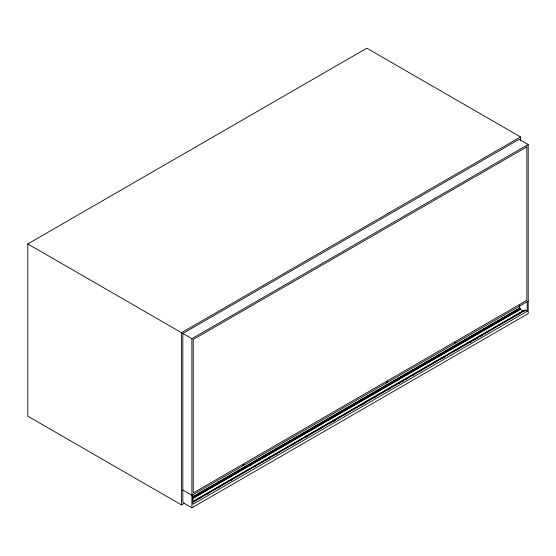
<?xml version="1.0" encoding="UTF-8"?>
<svg xmlns="http://www.w3.org/2000/svg" width="556" height="556" viewBox="0 0 556 556"><rect width="100%" height="100%" fill="white"/><g stroke="black" fill="none" stroke-linecap="round" stroke-linejoin="round"><path stroke-width="0.83" d="M182.848 490.051L182.848 502.575L191.889 507.795L528.2 313.619L528.2 144.511L519.158 139.292L182.848 333.454L182.848 490.044L191.889 495.271L191.889 507.795M192.904 494.68L192.904 504.264L527.185 311.256L527.185 301.679M524.593 311.04C521.938 310.908 518.539 308.733 519.756 305.585M525.024 310.589L525.045 310.026L527.185 311.256M184.495 503.187L181.492 504.924L27.8 416.187L27.8 243.938L366.821 48.205L520.513 136.943L520.513 140.404M27.8 243.938L181.492 332.676L520.513 136.943M182.848 333.454L191.889 338.673L528.2 144.511M242.687 465.309L244.188 464.441M386.17 382.472L387.671 381.604M454.53 343.003L456.031 342.135M528.2 301.095L191.889 495.271L191.889 338.673M192.988 496.703L519.756 308.038M192.988 496.876L519.756 308.212M192.313 497.53L519.839 308.434M192.466 497.787L519.992 308.684M192.758 498.12L520.284 309.018M192.376 498.85L520.652 309.317M192.612 501.588L523.14 310.755M193.015 501.769L525.045 310.026M193.412 501.88L196.025 500.358M196.414 500.143L224.958 483.664M225.319 483.442L264.378 460.889M264.774 460.674L277.903 453.084M278.292 452.869L293.318 444.195M293.679 443.98L300.08 440.289M300.442 440.074L339.501 417.521M339.897 417.306L353.025 409.716M353.414 409.501L368.44 400.827M368.795 400.605L390.583 388.025M390.972 387.81L392.48 386.948M392.835 386.726L407.861 378.052M408.25 377.837L421.385 370.247M421.775 370.032L436.801 361.358M437.155 361.136L476.221 338.583M476.61 338.368L489.739 330.778M490.135 330.563L505.161 321.889M505.515 321.667L524.294 310.825M193.745 501.859L195.246 500.991M200.507 497.954L202.009 497.085M207.27 494.048L208.771 493.186M217.785 487.98L219.286 487.112M230.552 480.606L232.811 479.307M255.343 466.296L256.844 465.428M262.105 462.39L263.607 461.522M265.108 460.653L266.616 459.791M268.868 458.485L270.369 457.623M275.63 454.586L277.131 453.717M292.908 444.605L294.409 443.744M305.675 437.231L307.927 435.932M319.95 428.996L321.451 428.127M330.466 422.921L331.967 422.053M333.468 421.191L334.969 420.322M343.983 415.117L345.491 414.248M361.261 405.143L365.772 402.537M374.035 397.769L376.287 396.463M388.31 389.527L389.812 388.658M398.826 383.452L400.327 382.591M401.828 381.722L403.329 380.853M405.588 379.553L407.089 378.685M412.343 375.647L413.852 374.779M419.106 371.742L420.607 370.88M442.395 358.3L444.647 357.001M456.664 350.058L458.172 349.189M470.188 342.253L471.69 341.384L470.216 342.308M473.941 340.084L475.45 339.216M476.951 338.347L478.452 337.478M480.704 336.178L482.205 335.31M487.466 332.279L488.967 331.411M510.755 318.831L513.007 317.532M517.511 314.925L519.77 313.626M333.496 421.246L334.997 420.378M401.856 381.777L403.357 380.909M181.492 332.676L181.492 504.924M526.845 146.86L193.245 339.459L193.245 492.915L526.845 300.316L526.845 146.86"/></g></svg>
